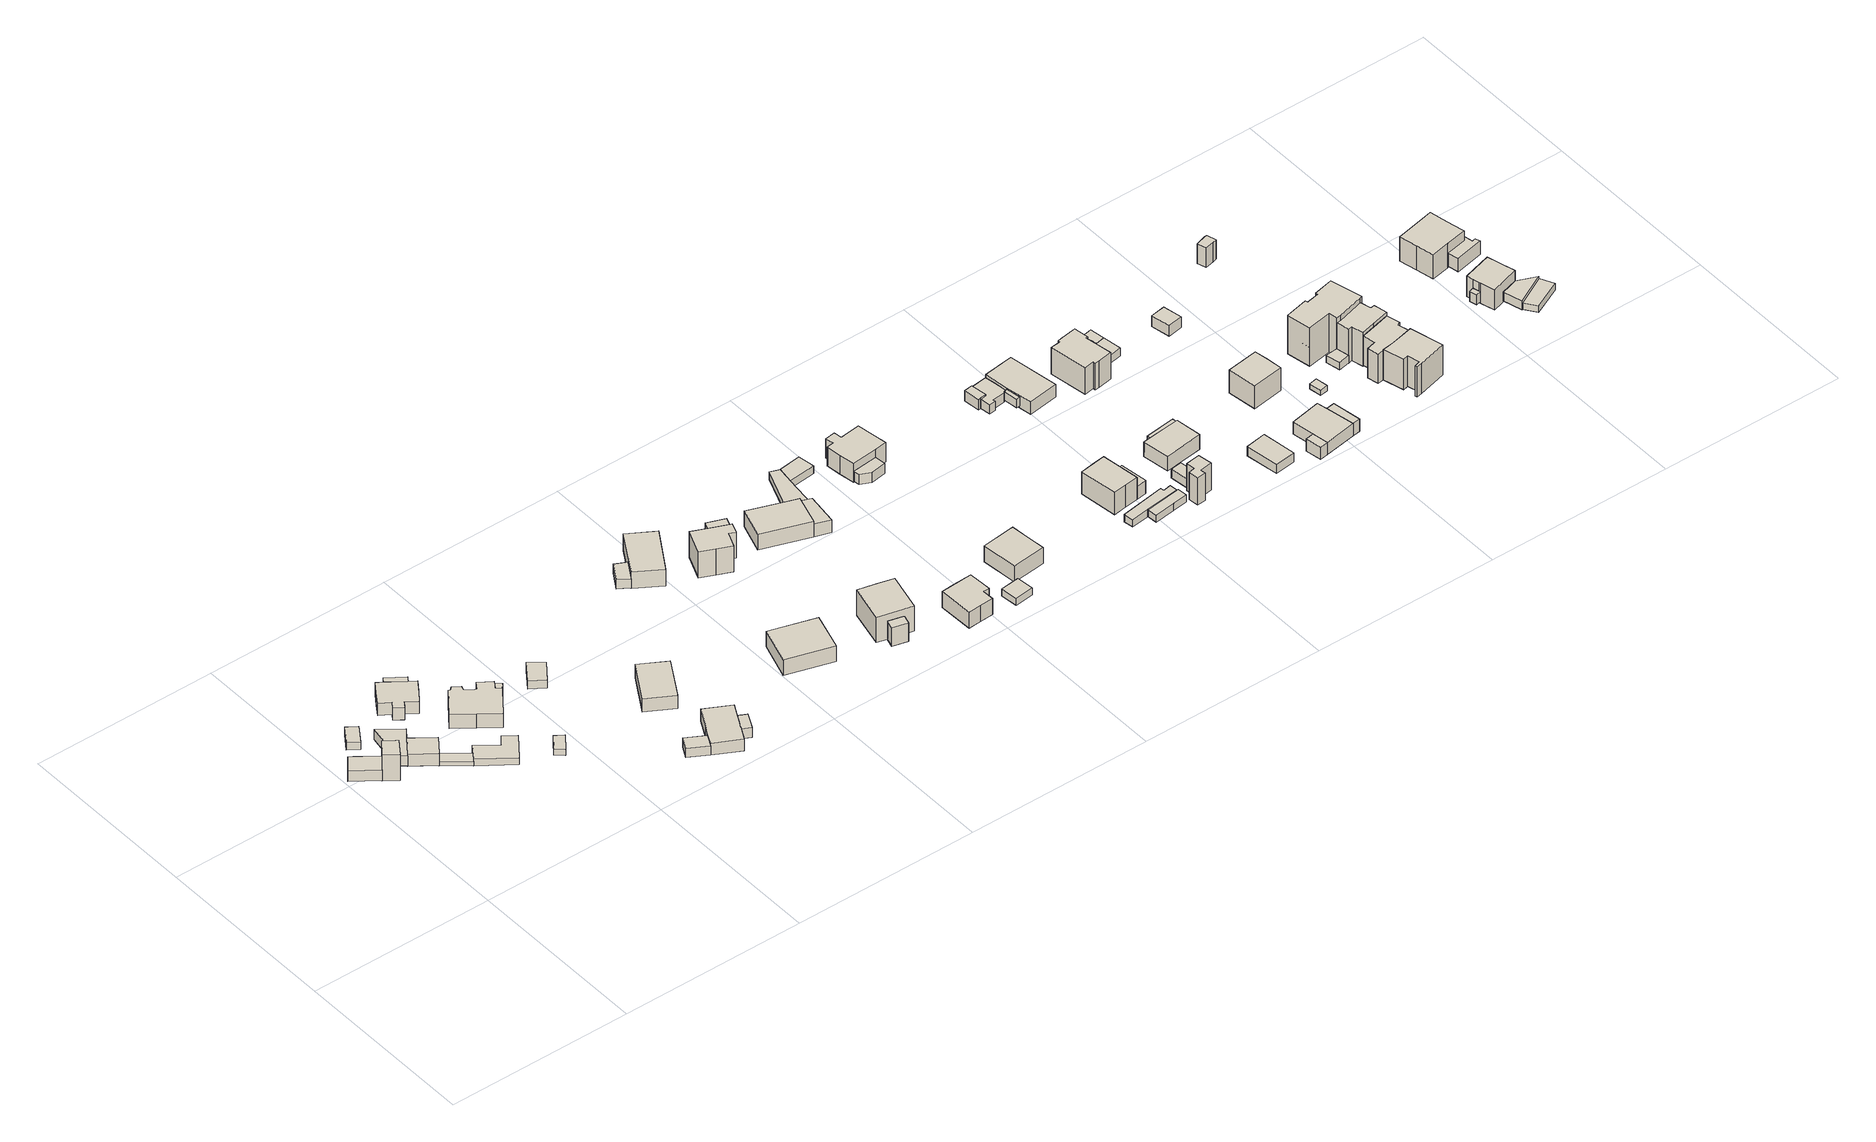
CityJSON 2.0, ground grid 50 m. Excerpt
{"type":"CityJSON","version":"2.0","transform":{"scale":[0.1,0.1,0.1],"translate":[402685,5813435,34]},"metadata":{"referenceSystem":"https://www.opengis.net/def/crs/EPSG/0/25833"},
"CityObjects":{
"building1":{"type":"Building","attributes":{"Gemeindeschluessel":"11000009","BezugspunktDach":"2200","function":"31001_2000","measuredHeight":3.69,"storeysAboveGround":1},"address":[{"country":"Germany","locality":"Berlin","thoroughfareNumber":"2 (1)","thoroughfareName":"Birnbaumer Straße"}],"geometry":[{"type":"Solid","lod":"1","boundaries":[[[[0,1,2,3,4,5]],[[6,7,8,9,10,11]],[[6,11,5,4]],[[7,6,4,3]],[[8,7,3,2]],[[9,8,2,1]],[[10,9,1,0]],[[11,10,0,5]]]]}]},
"building2":{"type":"Building","attributes":{"Gemeindeschluessel":"11000009","BezugspunktDach":"2200","function":"31001_2000","measuredHeight":7.75,"storeysAboveGround":1},"address":[{"country":"Germany","locality":"Berlin","thoroughfareNumber":"2 (2)","thoroughfareName":"Birnbaumer Straße"}],"geometry":[{"type":"Solid","lod":"1","boundaries":[[[[12,13,14,15,16]],[[17,18,19,20,21]],[[17,21,16,15]],[[18,17,15,14]],[[19,18,14,13]],[[20,19,13,12]],[[21,20,12,16]]]]}]},
"building3":{"type":"Building","attributes":{"Gemeindeschluessel":"11000009","BezugspunktDach":"2200","function":"31001_2000","measuredHeight":2.3,"storeysAboveGround":1},"address":[{"country":"Germany","locality":"Berlin","thoroughfareNumber":"2 (3)","thoroughfareName":"Birnbaumer Straße"}],"geometry":[{"type":"Solid","lod":"1","boundaries":[[[[22,23,24,25]],[[26,27,28,29]],[[26,29,25,24]],[[27,26,24,23]],[[28,27,23,22]],[[29,28,22,25]]]]}]},
"building4":{"type":"Building","attributes":{"Gemeindeschluessel":"11000009","BezugspunktDach":"2200","function":"31001_2000","measuredHeight":4.01,"storeysAboveGround":1},"address":[{"country":"Germany","locality":"Berlin","thoroughfareNumber":"4 (2)","thoroughfareName":"Birnbaumer Straße"}],"geometry":[{"type":"Solid","lod":"1","boundaries":[[[[30,31,32,33,34,35]],[[36,37,38,39,40,41]],[[36,41,35,34]],[[37,36,34,33]],[[38,37,33,32]],[[39,38,32,31]],[[40,39,31,30]],[[41,40,30,35]]]]}]},
"building5":{"type":"Building","attributes":{"Gemeindeschluessel":"11000009","BezugspunktDach":"2200","function":"31001_1010","measuredHeight":4.21,"storeysAboveGround":1},"address":[{"country":"Germany","locality":"Berlin","thoroughfareNumber":"4 (1)","thoroughfareName":"Birnbaumer Straße"}],"geometry":[{"type":"Solid","lod":"1","boundaries":[[[[42,43,44,45,46]],[[47,48,49,50,51]],[[47,51,46,45]],[[48,47,45,44]],[[49,48,44,43]],[[50,49,43,42]],[[51,50,42,46]]]]}]},
"building6":{"type":"Building","attributes":{"Gemeindeschluessel":"11000009","BezugspunktDach":"2200","function":"31001_2000","measuredHeight":1.22,"storeysAboveGround":1},"address":[{"country":"Germany","locality":"Berlin","thoroughfareNumber":"6 (2)","thoroughfareName":"Birnbaumer Straße"}],"geometry":[{"type":"Solid","lod":"1","boundaries":[[[[52,53,54,55]],[[56,57,58,59]],[[56,59,55,54]],[[57,56,54,53]],[[58,57,53,52]],[[59,58,52,55]]]]}]},
"building7":{"type":"Building","attributes":{"Gemeindeschluessel":"11000009","BezugspunktDach":"2200","function":"31001_2000","measuredHeight":2.04,"storeysAboveGround":1},"address":[{"country":"Germany","locality":"Berlin","thoroughfareNumber":"6 (1)","thoroughfareName":"Birnbaumer Straße"}],"geometry":[{"type":"Solid","lod":"1","boundaries":[[[[60,61,62,63,64,65,66]],[[67,68,69,70,71,72,73]],[[67,73,66,65]],[[68,67,65,64]],[[69,68,64,63]],[[70,69,63,62]],[[71,70,62,61]],[[72,71,61,60]],[[73,72,60,66]]]]}]},
"building8":{"type":"Building","attributes":{"Gemeindeschluessel":"11000009","function":"31001_1010"},"address":[{"country":"Germany","locality":"Berlin","thoroughfareNumber":"4","thoroughfareName":"Birnbaumer Straße"}],"children":["building8-1","building8-2"]},
"building8-1":{"type":"BuildingPart","attributes":{"BezugspunktDach":"2200","measuredHeight":5.31,"storeysAboveGround":1},"parents":["building8"],"geometry":[{"type":"Solid","lod":"1","boundaries":[[[[74,75,76,77,78,79,80,81,82,83,84,85]],[[86,87,88,89,90,91,92,93,94,95,96,97]],[[86,97,85,84]],[[87,86,84,83]],[[88,87,83,82]],[[89,98,99,88,82,81]],[[90,89,81,80]],[[91,90,80,79]],[[92,91,79,78]],[[93,92,78,77]],[[94,93,77,76]],[[95,94,76,75]],[[96,95,75,74]],[[97,96,74,85]],[[88,99,98,89]]]]}]},
"building8-2":{"type":"BuildingPart","attributes":{"BezugspunktDach":"2200","measuredHeight":3.17,"storeysAboveGround":1},"parents":["building8"],"geometry":[{"type":"Solid","lod":"1","boundaries":[[[[98,100,101,99]],[[102,103,89,88]],[[102,88,99,101]],[[103,102,101,100]],[[89,103,100,98]],[[89,98,99,88]]]]}]},
"building9":{"type":"Building","attributes":{"Gemeindeschluessel":"11000009","BezugspunktDach":"2200","function":"31001_1010","measuredHeight":5.1,"storeysAboveGround":1},"address":[{"country":"Germany","locality":"Berlin","thoroughfareNumber":"6","thoroughfareName":"Birnbaumer Straße"}],"geometry":[{"type":"Solid","lod":"1","boundaries":[[[[104,105,106,107,108,109,110,111,112,113,114,115,116,117]],[[118,119,120,121,122,123,124,125,126,127,128,129,130,131]],[[118,131,117,116]],[[119,118,116,115]],[[120,119,115,114]],[[121,120,114,113]],[[122,121,113,112]],[[123,122,112,111]],[[124,123,111,110]],[[125,124,110,109]],[[126,125,109,108]],[[127,126,108,107]],[[128,127,107,106]],[[129,128,106,105]],[[130,129,105,104]],[[131,130,104,117]]]]}]},
"building10":{"type":"Building","attributes":{"Gemeindeschluessel":"11000009","BezugspunktDach":"2200","function":"31001_2000","measuredHeight":2.24,"storeysAboveGround":1},"address":[{"country":"Germany","locality":"Berlin","thoroughfareNumber":"8 (1)","thoroughfareName":"Birnbaumer Straße"}],"geometry":[{"type":"Solid","lod":"1","boundaries":[[[[132,133,134,135]],[[136,137,138,139]],[[136,139,135,134]],[[137,136,134,133]],[[138,137,133,132]],[[139,138,132,135]]]]}]},
"building11":{"type":"Building","attributes":{"Gemeindeschluessel":"11000009","BezugspunktDach":"2200","function":"51009_1610","measuredHeight":3.52,"storeysAboveGround":0},"address":[{"country":"Germany","locality":"Berlin"}],"geometry":[{"type":"Solid","lod":"1","boundaries":[[[[140,141,142,143]],[[144,145,146,147]],[[144,147,143,142]],[[145,144,142,141]],[[146,145,141,140]],[[147,146,140,143]]]]}]},
"building12":{"type":"Building","attributes":{"Gemeindeschluessel":"11000009","BezugspunktDach":"2200","function":"31001_1010","measuredHeight":2.33,"storeysAboveGround":1},"address":[{"country":"Germany","locality":"Berlin","thoroughfareNumber":"8","thoroughfareName":"Birnbaumer Straße"}],"geometry":[{"type":"Solid","lod":"1","boundaries":[[[[148,149,150,151]],[[152,153,154,155]],[[152,155,151,150]],[[153,152,150,149]],[[154,153,149,148]],[[155,154,148,151]]]]}]},
"building13":{"type":"Building","attributes":{"Gemeindeschluessel":"11000009","BezugspunktDach":"2200","function":"31001_2000","measuredHeight":2.64,"storeysAboveGround":1},"address":[{"country":"Germany","locality":"Berlin","thoroughfareNumber":"10 (1)","thoroughfareName":"Birnbaumer Straße"}],"geometry":[{"type":"Solid","lod":"1","boundaries":[[[[156,157,158,159]],[[160,161,162,163]],[[160,163,159,158]],[[161,160,158,157]],[[162,161,157,156]],[[163,162,156,159]]]]}]},
"building14":{"type":"Building","attributes":{"Gemeindeschluessel":"11000009","function":"31001_1010"},"address":[{"country":"Germany","locality":"Berlin","thoroughfareNumber":"12","thoroughfareName":"Birnbaumer Straße"}],"children":["building14-1","building14-2"]},
"building14-1":{"type":"BuildingPart","attributes":{"BezugspunktDach":"2200","measuredHeight":4.01,"storeysAboveGround":1},"parents":["building14"],"geometry":[{"type":"MultiSurface","lod":"1","boundaries":[[[164,165,166,167,168,169,170,171,172,173]],[[161,174,175,176,177,178,179,180,181,162]],[[161,162,173,172]],[[174,161,172,171]],[[175,174,171,170]],[[176,175,170,169]],[[177,176,169,168]],[[182,183,168,167]],[[179,184,182,178,167,166]],[[180,179,166,165]],[[181,180,165,164]],[[162,181,164,173]],[[178,177,183,182]],[[185,178,182,184,179]]]}]},
"building14-2":{"type":"BuildingPart","attributes":{"BezugspunktDach":"2200","measuredHeight":2.92,"storeysAboveGround":1},"parents":["building14"],"geometry":[{"type":"MultiSurface","lod":"1","boundaries":[[[186,187,188,183,184]],[[177,189,190,180,179]],[[189,177,183,188]],[[190,189,188,187]],[[180,190,187,186]],[[179,180,186,184]],[[177,191,178,182,183]],[[179,184,182,178]]]}]},
"building15":{"type":"Building","attributes":{"Gemeindeschluessel":"11000009","BezugspunktDach":"2200","function":"31001_1010","measuredHeight":4.48,"storeysAboveGround":1},"address":[{"country":"Germany","locality":"Berlin","thoroughfareNumber":"10","thoroughfareName":"Birnbaumer Straße"}],"geometry":[{"type":"Solid","lod":"1","boundaries":[[[[192,193,194,195]],[[196,197,198,199]],[[196,199,195,194]],[[197,196,194,193]],[[198,197,193,192]],[[199,198,192,195]]]]}]},
"building16":{"type":"Building","attributes":{"Gemeindeschluessel":"11000009","BezugspunktDach":"2200","function":"31001_1010","measuredHeight":2.73,"storeysAboveGround":1},"address":[{"country":"Germany","locality":"Berlin","thoroughfareNumber":"9 (1)","thoroughfareName":"Birnbaumer Straße"}],"geometry":[{"type":"Solid","lod":"1","boundaries":[[[[200,201,202,203]],[[204,205,206,207]],[[204,207,203,202]],[[205,204,202,201]],[[206,205,201,200]],[[207,206,200,203]]]]}]},
"building17":{"type":"Building","attributes":{"Gemeindeschluessel":"11000009","BezugspunktDach":"2200","function":"31001_1010","measuredHeight":5.72,"storeysAboveGround":1},"address":[{"country":"Germany","locality":"Berlin","thoroughfareNumber":"14","thoroughfareName":"Birnbaumer Straße"}],"geometry":[{"type":"Solid","lod":"1","boundaries":[[[[208,209,210,211]],[[212,213,214,215]],[[212,215,211,210]],[[213,212,210,209]],[[214,213,209,208]],[[215,214,208,211]]]]}]},
"building18":{"type":"Building","attributes":{"Gemeindeschluessel":"11000009","BezugspunktDach":"2200","function":"31001_1010","measuredHeight":5.89,"storeysAboveGround":1},"address":[{"country":"Germany","locality":"Berlin","thoroughfareNumber":"9","thoroughfareName":"Birnbaumer Straße"}],"geometry":[{"type":"Solid","lod":"1","boundaries":[[[[216,217,218,219]],[[220,221,222,223]],[[220,223,219,218]],[[221,220,218,217]],[[222,221,217,216]],[[223,222,216,219]]]]}]},
"building19":{"type":"Building","attributes":{"Gemeindeschluessel":"11000009","BezugspunktDach":"2200","function":"31001_1010","measuredHeight":10.63,"storeysAboveGround":2},"address":[{"country":"Germany","locality":"Berlin","thoroughfareNumber":"11","thoroughfareName":"Birnbaumer Straße"}],"geometry":[{"type":"Solid","lod":"1","boundaries":[[[[224,225,226,227,228,229,230,231]],[[232,233,234,235,236,237,238,239]],[[232,239,231,230]],[[233,232,230,229]],[[234,233,229,228]],[[235,234,228,227]],[[236,235,227,226]],[[237,236,226,225]],[[238,237,225,224]],[[239,238,224,231]]]]}]},
"building20":{"type":"Building","attributes":{"Gemeindeschluessel":"11000009","function":"31001_1010"},"address":[{"country":"Germany","locality":"Berlin","thoroughfareNumber":"16","thoroughfareName":"Birnbaumer Straße"}],"children":["building20-1","building20-2"]},
"building20-1":{"type":"BuildingPart","attributes":{"BezugspunktDach":"2200","measuredHeight":9.74,"storeysAboveGround":2},"parents":["building20"],"geometry":[{"type":"MultiSurface","lod":"1","boundaries":[[[240,241,242,243,244]],[[245,246,247,248,249]],[[245,249,244,243]],[[246,245,243,242]],[[247,246,242,241]],[[248,247,241,240]],[[249,250,251,252,253,248,240,244]],[[253,252,251,250]]]}]},
"building20-2":{"type":"BuildingPart","attributes":{"BezugspunktDach":"2200","measuredHeight":5.54,"storeysAboveGround":2},"parents":["building20"],"geometry":[{"type":"Solid","lod":"1","boundaries":[[[[254,252,251,255]],[[250,253,256,257]],[[250,257,255,251]],[[256,253,252,254]],[[257,256,254,255]],[[253,250,251,252]]]]}]},
"building21":{"type":"Building","attributes":{"Gemeindeschluessel":"11000009","BezugspunktDach":"2200","function":"31001_2000","measuredHeight":2.19,"storeysAboveGround":1},"address":[{"country":"Germany","locality":"Berlin","thoroughfareNumber":"11 (1)","thoroughfareName":"Birnbaumer Straße"}],"geometry":[{"type":"Solid","lod":"1","boundaries":[[[[258,259,260,261]],[[262,263,264,265]],[[262,265,261,260]],[[263,262,260,259]],[[264,263,259,258]],[[265,264,258,261]]]]}]},
"building22":{"type":"Building","attributes":{"Gemeindeschluessel":"11000009","BezugspunktDach":"2200","function":"31001_1010","measuredHeight":5.31,"storeysAboveGround":1},"address":[{"country":"Germany","locality":"Berlin","thoroughfareNumber":"15","thoroughfareName":"Birnbaumer Straße"}],"geometry":[{"type":"Solid","lod":"1","boundaries":[[[[266,267,268,269,270]],[[271,272,273,274,275]],[[271,275,270,269]],[[272,271,269,268]],[[273,272,268,267]],[[274,273,267,266]],[[275,274,266,270]]]]}]},
"building23":{"type":"Building","attributes":{"Gemeindeschluessel":"11000009","BezugspunktDach":"2200","function":"31001_1010","measuredHeight":7.16,"storeysAboveGround":1},"address":[{"country":"Germany","locality":"Berlin","thoroughfareNumber":"18","thoroughfareName":"Birnbaumer Straße"}],"geometry":[{"type":"Solid","lod":"1","boundaries":[[[[276,277,278,279,280,281,282,283]],[[284,285,286,287,288,289,290,291]],[[284,291,283,282]],[[285,284,282,281]],[[286,285,281,280]],[[287,286,280,279]],[[288,287,279,278]],[[289,288,278,277]],[[290,289,277,276]],[[291,290,276,283]]]]}]},
"building24":{"type":"Building","attributes":{"Gemeindeschluessel":"11000009","BezugspunktDach":"2200","function":"31001_2000","measuredHeight":3.76,"storeysAboveGround":1},"address":[{"country":"Germany","locality":"Berlin","thoroughfareNumber":"15 (1)","thoroughfareName":"Birnbaumer Straße"}],"geometry":[{"type":"Solid","lod":"1","boundaries":[[[[292,293,294,295]],[[296,297,298,299]],[[296,299,295,294]],[[297,296,294,293]],[[298,297,293,292]],[[299,298,292,295]]]]}]},
"building25":{"type":"Building","attributes":{"Gemeindeschluessel":"11000009","BezugspunktDach":"2200","function":"31001_2000","measuredHeight":2.29,"storeysAboveGround":1},"address":[{"country":"Germany","locality":"Berlin","thoroughfareNumber":"15 (2)","thoroughfareName":"Birnbaumer Straße"}],"geometry":[{"type":"Solid","lod":"1","boundaries":[[[[300,301,302,303,304,305]],[[306,307,308,309,310,311]],[[306,311,305,304]],[[307,306,304,303]],[[308,307,303,302]],[[309,308,302,301]],[[310,309,301,300]],[[311,310,300,305]]]]}]},
"building26":{"type":"Building","attributes":{"Gemeindeschluessel":"11000009","BezugspunktDach":"2200","function":"31001_2000","measuredHeight":2.16,"storeysAboveGround":1},"address":[{"country":"Germany","locality":"Berlin","thoroughfareNumber":"16 (1)","thoroughfareName":"Schubertstraße"}],"geometry":[{"type":"Solid","lod":"1","boundaries":[[[[312,313,314,315]],[[316,317,318,319]],[[316,319,315,314]],[[317,316,314,313]],[[318,317,313,312]],[[319,318,312,315]]]]}]},
"building27":{"type":"Building","attributes":{"Gemeindeschluessel":"11000009","BezugspunktDach":"2200","function":"31001_2000","measuredHeight":2.36,"storeysAboveGround":1},"address":[{"country":"Germany","locality":"Berlin","thoroughfareNumber":"14 (1)","thoroughfareName":"Schubertstraße"}],"geometry":[{"type":"Solid","lod":"1","boundaries":[[[[320,321,303,302]],[[307,322,323,308]],[[307,308,302,303]],[[322,307,303,321]],[[323,322,321,320]],[[308,323,320,302]]]]}]},
"building28":{"type":"Building","attributes":{"Gemeindeschluessel":"11000009","BezugspunktDach":"2200","function":"31001_1010","measuredHeight":5.49,"storeysAboveGround":1},"address":[{"country":"Germany","locality":"Berlin","thoroughfareNumber":"16","thoroughfareName":"Schubertstraße"}],"geometry":[{"type":"Solid","lod":"1","boundaries":[[[[324,325,326,327,328]],[[329,330,331,332,333]],[[329,333,328,327]],[[330,329,327,326]],[[331,330,326,325]],[[332,331,325,324]],[[333,332,324,328]]]]}]},
"building29":{"type":"Building","attributes":{"Gemeindeschluessel":"11000009","BezugspunktDach":"2200","function":"51009_1610","measuredHeight":2.97,"storeysAboveGround":0},"address":[{"country":"Germany","locality":"Berlin"}],"geometry":[{"type":"Solid","lod":"1","boundaries":[[[[334,335,336,337,338]],[[339,340,341,342,343]],[[339,343,338,337]],[[340,339,337,336]],[[341,340,336,335]],[[342,341,335,334]],[[343,342,334,338]]]]}]},
"building30":{"type":"Building","attributes":{"Gemeindeschluessel":"11000009","BezugspunktDach":"2200","function":"31001_1010","measuredHeight":9.08,"storeysAboveGround":2},"address":[{"country":"Germany","locality":"Berlin","thoroughfareNumber":"14","thoroughfareName":"Schubertstraße"}],"geometry":[{"type":"Solid","lod":"1","boundaries":[[[[344,345,346,347,348,349,350,351,352,353,354]],[[355,356,357,358,359,360,361,362,363,364,365]],[[355,365,354,353]],[[356,355,353,352]],[[357,356,352,351]],[[358,357,351,350]],[[359,358,350,349]],[[360,359,349,348]],[[361,360,348,347]],[[362,361,347,346]],[[363,362,346,345]],[[364,363,345,344]],[[365,364,344,354]]]]}]},
"building31":{"type":"Building","attributes":{"Gemeindeschluessel":"11000009","function":"31001_1010"},"address":[{"country":"Germany","locality":"Berlin","thoroughfareNumber":"20","thoroughfareName":"Birnbaumer Straße"},{"country":"Germany","locality":"Berlin","thoroughfareNumber":"15","thoroughfareName":"Schubertstraße"}],"children":["building31-1","building31-2"]},
"building31-1":{"type":"BuildingPart","attributes":{"BezugspunktDach":"2200","measuredHeight":8.5,"storeysAboveGround":2},"parents":["building31"],"geometry":[{"type":"Solid","lod":"1","boundaries":[[[[366,367,368,369,370,371,372]],[[373,374,375,376,377,378,379]],[[373,379,372,371]],[[374,373,371,370]],[[375,374,370,369]],[[376,380,381,375,369,368]],[[377,376,368,367]],[[378,377,367,366]],[[379,378,366,372]],[[375,381,380,376]]]]}]},
"building31-2":{"type":"BuildingPart","attributes":{"BezugspunktDach":"2200","measuredHeight":4.46,"storeysAboveGround":2},"parents":["building31"],"geometry":[{"type":"Solid","lod":"1","boundaries":[[[[380,382,383,381]],[[384,385,376,375]],[[384,375,381,383]],[[385,384,383,382]],[[376,385,382,380]],[[376,380,376,375]],[[375,376,380,381]]]]}]},
"building32":{"type":"Building","attributes":{"Gemeindeschluessel":"11000009","BezugspunktDach":"2200","function":"31001_2000","measuredHeight":2.23,"storeysAboveGround":1},"address":[{"country":"Germany","locality":"Berlin","thoroughfareNumber":"20 (1)","thoroughfareName":"Birnbaumer Straße"}],"geometry":[{"type":"Solid","lod":"1","boundaries":[[[[386,387,388,389,390,391,392]],[[393,394,395,396,397,398,399]],[[393,399,392,391]],[[394,393,391,390]],[[395,394,390,389]],[[396,395,389,388]],[[397,396,388,387]],[[398,397,387,386]],[[399,398,386,392]]]]}]},
"building33":{"type":"Building","attributes":{"Gemeindeschluessel":"11000009","BezugspunktDach":"2200","function":"31001_2000","measuredHeight":2.17,"storeysAboveGround":1},"address":[{"country":"Germany","locality":"Berlin","thoroughfareNumber":"17 (2)","thoroughfareName":"Schubertstraße"}],"geometry":[{"type":"Solid","lod":"1","boundaries":[[[[400,401,402,403,388,387]],[[404,405,406,407,408,409]],[[404,409,387,388]],[[405,404,388,403]],[[406,405,403,402]],[[407,406,402,401]],[[408,407,401,400]],[[409,408,400,387]]]]}]},
"building34":{"type":"Building","attributes":{"Gemeindeschluessel":"11000009","BezugspunktDach":"2200","function":"51009_1610","measuredHeight":3.16,"storeysAboveGround":0},"address":[{"country":"Germany","locality":"Berlin"}],"geometry":[{"type":"Solid","lod":"1","boundaries":[[[[410,411,412,413,414]],[[415,416,417,418,419]],[[415,419,414,413]],[[416,415,413,412]],[[417,416,412,411]],[[418,417,411,410]],[[419,418,410,414]]]]}]},
"building35":{"type":"Building","attributes":{"Gemeindeschluessel":"11000009","BezugspunktDach":"2200","function":"31001_1010","measuredHeight":8.12,"storeysAboveGround":1},"address":[{"country":"Germany","locality":"Berlin","thoroughfareNumber":"17 (1)","thoroughfareName":"Schubertstraße"}],"geometry":[{"type":"Solid","lod":"1","boundaries":[[[[420,421,422,423,424,425,426,427,428]],[[429,430,431,432,433,434,435,436,437]],[[429,437,428,427]],[[430,429,427,426]],[[431,430,426,425]],[[432,431,425,424]],[[433,432,424,423]],[[434,433,423,422]],[[435,434,422,421]],[[436,435,421,420]],[[437,436,420,428]]]]}]},
"building36":{"type":"Building","attributes":{"Gemeindeschluessel":"11000009","BezugspunktDach":"2200","function":"51009_1610","measuredHeight":2.61,"storeysAboveGround":0},"address":[{"country":"Germany","locality":"Berlin"}],"geometry":[{"type":"Solid","lod":"1","boundaries":[[[[438,439,440,441]],[[442,443,444,445]],[[442,445,441,440]],[[443,442,440,439]],[[444,443,439,438]],[[445,444,438,441]]]]}]},
"building37":{"type":"Building","attributes":{"Gemeindeschluessel":"11000009","BezugspunktDach":"2200","function":"31001_2000","measuredHeight":2.6,"storeysAboveGround":1},"address":[{"country":"Germany","locality":"Berlin","thoroughfareNumber":"22 (1)","thoroughfareName":"Birnbaumer Straße"}],"geometry":[{"type":"Solid","lod":"1","boundaries":[[[[446,447,448,449,450,451,452]],[[453,454,455,456,457,458,459]],[[453,459,452,451]],[[454,453,451,450]],[[455,454,450,449]],[[456,455,449,448]],[[457,456,448,447]],[[458,457,447,446]],[[459,458,446,452]]]]}]},
"building38":{"type":"Building","attributes":{"Gemeindeschluessel":"11000009","function":"31001_1010"},"address":[{"country":"Germany","locality":"Berlin","thoroughfareNumber":"13","thoroughfareName":"Schubertstraße"}],"children":["building38-1","building38-2"]},
"building38-1":{"type":"BuildingPart","attributes":{"BezugspunktDach":"2200","measuredHeight":3.69,"storeysAboveGround":1},"parents":["building38"],"geometry":[{"type":"MultiSurface","lod":"1","boundaries":[[[460,461,462,463,464,465]],[[466,467,468,469,470,471]],[[466,471,465,464]],[[467,466,464,463]],[[468,467,463,462]],[[469,468,462,461]],[[470,469,461,460]],[[471,472,473,474,460,465]],[[475,473,472,471,476]],[[475,470,474,473]]]}]},
"building38-2":{"type":"BuildingPart","attributes":{"BezugspunktDach":"2200","measuredHeight":4.32,"storeysAboveGround":1},"parents":["building38"],"geometry":[{"type":"MultiSurface","lod":"1","boundaries":[[[477,478,479,480,474,473,472,481,482,483,484]],[[485,486,487,471,475,470,488,489,490,491,492]],[[485,492,484,483]],[[486,485,483,482]],[[487,486,482,481]],[[471,487,481,472]],[[488,470,474,480]],[[489,488,480,479]],[[490,489,479,478]],[[491,490,478,477]],[[492,491,477,484]],[[475,471,472,473]],[[470,475,473,474,493]]]}]},
"building39":{"type":"Building","attributes":{"Gemeindeschluessel":"11000009","function":"31001_1010"},"address":[{"country":"Germany","locality":"Berlin","thoroughfareNumber":"22","thoroughfareName":"Birnbaumer Straße"}],"children":["building39-1","building39-2"]},
"building39-1":{"type":"BuildingPart","attributes":{"BezugspunktDach":"2200","measuredHeight":4.96,"storeysAboveGround":1},"parents":["building39"],"geometry":[{"type":"MultiSurface","lod":"1","boundaries":[[[494,495,496,497]],[[498,499,500,501]],[[502,503,504,505,501,497,496]],[[499,498,496,495]],[[500,499,495,494]],[[501,500,494,497]],[[506,498,505,504,503,502]]]}]},
"building39-2":{"type":"BuildingPart","attributes":{"BezugspunktDach":"2200","measuredHeight":3.92,"storeysAboveGround":1},"parents":["building39"],"geometry":[{"type":"Solid","lod":"1","boundaries":[[[[503,502,507,508]],[[509,498,504,510]],[[509,510,508,507]],[[498,509,507,502]],[[510,504,503,508]],[[504,498,502,503]]]]}]},
"building40":{"type":"Building","attributes":{"Gemeindeschluessel":"11000009","BezugspunktDach":"2200","function":"31001_1010","measuredHeight":10.16,"storeysAboveGround":2},"address":[{"country":"Germany","locality":"Berlin","thoroughfareNumber":"23","thoroughfareName":"Birnbaumer Straße"}],"geometry":[{"type":"Solid","lod":"1","boundaries":[[[[511,512,513,514,515,516,517,518,519,520,521,522]],[[523,524,525,526,527,528,529,530,531,532,533,534]],[[523,534,522,521]],[[524,523,521,520]],[[525,524,520,519]],[[526,525,519,518]],[[527,526,518,517]],[[528,527,517,516]],[[529,528,516,515]],[[530,529,515,514]],[[531,530,514,513]],[[532,531,513,512]],[[533,532,512,511]],[[534,533,511,522]]]]}]},
"building41":{"type":"Building","attributes":{"Gemeindeschluessel":"11000009","BezugspunktDach":"2200","function":"31001_2000","measuredHeight":3.2,"storeysAboveGround":1},"address":[{"country":"Germany","locality":"Berlin","thoroughfareNumber":"24","thoroughfareName":"Birnbaumer Straße"}],"geometry":[{"type":"Solid","lod":"1","boundaries":[[[[535,536,537,538]],[[539,540,541,542]],[[539,542,538,537]],[[540,539,537,536]],[[541,540,536,535]],[[542,541,535,538]]]]}]},
"building42":{"type":"Building","attributes":{"Gemeindeschluessel":"11000009","BezugspunktDach":"2200","function":"31001_2000","measuredHeight":2.23,"storeysAboveGround":1},"address":[{"country":"Germany","locality":"Berlin","thoroughfareNumber":"23 (1)","thoroughfareName":"Birnbaumer Straße"}],"geometry":[{"type":"Solid","lod":"1","boundaries":[[[[543,544,545,546,547]],[[548,549,550,551,552]],[[548,552,547,546]],[[549,548,546,545]],[[550,549,545,544]],[[551,550,544,543]],[[552,551,543,547]]]]}]},
"building43":{"type":"Building","attributes":{"Gemeindeschluessel":"11000009","BezugspunktDach":"2200","function":"31001_2000","measuredHeight":2.29,"storeysAboveGround":1},"address":[{"country":"Germany","locality":"Berlin","thoroughfareNumber":"23 (2)","thoroughfareName":"Birnbaumer Straße"}],"geometry":[{"type":"Solid","lod":"1","boundaries":[[[[546,545,553,554]],[[555,549,548,556]],[[555,556,554,553]],[[549,555,553,545]],[[548,549,545,546]],[[556,548,546,554]]]]}]},
"building44":{"type":"Building","attributes":{"Gemeindeschluessel":"11000009","function":"31001_1010"},"address":[{"country":"Germany","locality":"Berlin","thoroughfareNumber":"26","thoroughfareName":"Birnbaumer Straße"}],"children":["building44-1","building44-2","building44-3"]},
"building44-1":{"type":"BuildingPart","attributes":{"BezugspunktDach":"2200","measuredHeight":3.6,"storeysAboveGround":1},"parents":["building44"],"geometry":[{"type":"MultiSurface","lod":"1","boundaries":[[[557,558,559,560]],[[561,562,563,564]],[[561,564,560,559]],[[561,559,565,566,562]],[[563,562,558,557]],[[564,563,567,568,560]],[[562,566,565,569,558]],[[557,568,567,563]]]}]},
"building44-2":{"type":"BuildingPart","attributes":{"BezugspunktDach":"2200","measuredHeight":3.6,"storeysAboveGround":1},"parents":["building44"],"geometry":[{"type":"Solid","lod":"1","boundaries":[[[[570,557,568,571]],[[567,563,572,573]],[[567,573,571,568]],[[572,563,557,570]],[[573,572,570,571]],[[567,568,557,563]]]]}]},
"building44-3":{"type":"BuildingPart","attributes":{"BezugspunktDach":"2200","measuredHeight":3.6,"storeysAboveGround":1},"parents":["building44"],"geometry":[{"type":"Solid","lod":"1","boundaries":[[[[558,574,575,565]],[[576,577,562,566]],[[576,566,565,575]],[[577,576,575,574]],[[562,577,574,558]],[[566,562,558,565]]]]}]},
"building45":{"type":"Building","attributes":{"Gemeindeschluessel":"11000009","BezugspunktDach":"2200","function":"31001_1010","measuredHeight":8.29,"storeysAboveGround":1},"address":[{"country":"Germany","locality":"Berlin","thoroughfareNumber":"26A","thoroughfareName":"Birnbaumer Straße"}],"geometry":[{"type":"Solid","lod":"1","boundaries":[[[[578,579,580,581,582]],[[583,584,585,586,587]],[[583,587,582,581]],[[584,583,581,580]],[[585,584,580,579]],[[586,585,579,578]],[[587,586,578,582]]]]}]},
"building46":{"type":"Building","attributes":{"Gemeindeschluessel":"11000009","BezugspunktDach":"2200","function":"31001_2000","measuredHeight":3.21,"storeysAboveGround":1},"address":[{"country":"Germany","locality":"Berlin","thoroughfareNumber":"25 (2)","thoroughfareName":"Birnbaumer Straße"}],"geometry":[{"type":"Solid","lod":"1","boundaries":[[[[588,589,590,591]],[[592,593,594,595]],[[592,595,591,590]],[[593,592,590,589]],[[594,593,589,588]],[[595,594,588,591]]]]}]},
"building47":{"type":"Building","attributes":{"Gemeindeschluessel":"11000009","BezugspunktDach":"2200","function":"31001_2000","measuredHeight":1.5,"storeysAboveGround":1},"address":[{"country":"Germany","locality":"Berlin","thoroughfareNumber":"44 (2)","thoroughfareName":"Hämmerlingstraße"}],"geometry":[{"type":"Solid","lod":"1","boundaries":[[[[596,597,598,599]],[[600,601,602,603]],[[600,603,599,598]],[[601,600,598,597]],[[602,601,597,596]],[[603,602,596,599]]]]}]},
"building48":{"type":"Building","attributes":{"Gemeindeschluessel":"11000009","BezugspunktDach":"2200","function":"31001_2000","measuredHeight":2.26,"storeysAboveGround":1},"address":[{"country":"Germany","locality":"Berlin","thoroughfareNumber":"44 (1)","thoroughfareName":"Hämmerlingstraße"}],"geometry":[{"type":"Solid","lod":"1","boundaries":[[[[604,605,606,607]],[[608,609,610,611]],[[608,611,607,606]],[[609,608,606,605]],[[610,609,605,604]],[[611,610,604,607]]]]}]},
"building49":{"type":"Building","attributes":{"Gemeindeschluessel":"11000009","function":"31001_1010"},"address":[{"country":"Germany","locality":"Berlin","thoroughfareNumber":"42","thoroughfareName":"Hämmerlingstraße"}],"children":["building49-1","building49-2"]},
"building49-1":{"type":"BuildingPart","attributes":{"BezugspunktDach":"2200","measuredHeight":11.49,"storeysAboveGround":2},"parents":["building49"],"geometry":[{"type":"Solid","lod":"1","boundaries":[[[[612,613,614,615,616,617,618,619,620,621,622,623]],[[624,625,626,627,628,629,630,631,632,633,634,635]],[[624,635,623,622]],[[625,624,622,621]],[[626,625,621,620]],[[627,626,620,619]],[[628,627,619,618]],[[629,628,618,617]],[[630,629,617,616]],[[631,630,616,615]],[[632,631,615,614]],[[633,632,614,613]],[[634,633,613,612]],[[635,634,612,623]]]]}]},
"building49-2":{"type":"BuildingPart","attributes":{"BezugspunktDach":"2200","measuredHeight":6.07,"storeysAboveGround":2},"parents":["building49"],"geometry":[{"type":"Solid","lod":"1","boundaries":[[[[636,637,638,639,640,641]],[[642,643,644,645,646,647]],[[642,647,641,640]],[[643,642,640,639]],[[644,643,639,638]],[[645,644,638,637]],[[646,645,637,636]],[[647,646,636,641]]]]}]},
"building50":{"type":"Building","attributes":{"Gemeindeschluessel":"11000009","BezugspunktDach":"2200","function":"31001_1010","measuredHeight":10.88,"storeysAboveGround":2},"address":[{"country":"Germany","locality":"Berlin","thoroughfareNumber":"48","thoroughfareName":"Hämmerlingstraße"}],"geometry":[{"type":"Solid","lod":"1","boundaries":[[[[648,649,650,651,652,653,654,655,656,657,658,659]],[[660,661,662,663,664,665,666,667,668,669,670,671]],[[660,671,659,658]],[[661,660,658,657]],[[662,661,657,656]],[[663,662,656,655]],[[664,663,655,654]],[[665,664,654,653]],[[666,665,653,652]],[[667,666,652,651]],[[668,667,651,650]],[[669,668,650,649]],[[670,669,649,648]],[[671,670,648,659]]]]}]},
"building51":{"type":"Building","attributes":{"Gemeindeschluessel":"11000009","BezugspunktDach":"2200","function":"31001_1010","measuredHeight":13.44,"storeysAboveGround":2},"address":[{"country":"Germany","locality":"Berlin","thoroughfareNumber":"46","thoroughfareName":"Hämmerlingstraße"}],"geometry":[{"type":"Solid","lod":"1","boundaries":[[[[672,673,674,675,676,677,678,679,680,681,682,683]],[[684,685,686,687,688,689,662,690,661,671,691,692]],[[684,692,683,682]],[[685,684,682,681]],[[686,685,681,680]],[[687,686,680,679]],[[688,687,679,678]],[[689,688,678,677]],[[662,689,677,676]],[[690,662,676,675]],[[661,690,675,674]],[[671,661,674,673]],[[691,671,673,672]],[[692,691,672,683]]]]}]},
"building52":{"type":"Building","attributes":{"Gemeindeschluessel":"11000009","BezugspunktDach":"2200","function":"31001_1010","measuredHeight":13.18,"storeysAboveGround":2},"address":[{"country":"Germany","locality":"Berlin","thoroughfareNumber":"44","thoroughfareName":"Hämmerlingstraße"}],"geometry":[{"type":"Solid","lod":"1","boundaries":[[[[693,694,695,696,697,698,699,700,701,702,703]],[[631,704,630,705,706,707,708,709,710,711,632]],[[631,632,703,702]],[[704,631,702,701]],[[630,704,701,700]],[[705,630,700,699]],[[706,705,699,698]],[[707,706,698,697]],[[708,707,697,696]],[[709,708,696,695]],[[710,709,695,694]],[[711,710,694,693]],[[632,711,693,703]]]]}]},
"building53":{"type":"Building","attributes":{"Gemeindeschluessel":"11000009","BezugspunktDach":"2200","function":"51009_1610","measuredHeight":5.83,"storeysAboveGround":0},"address":[{"country":"Germany","locality":"Berlin"}],"geometry":[{"type":"Solid","lod":"1","boundaries":[[[[712,713,714,715,716,717]],[[718,719,720,721,722,723]],[[718,723,717,716]],[[719,718,716,715]],[[720,719,715,714]],[[721,720,714,713]],[[722,721,713,712]],[[723,722,712,717]]]]}]},
"building54":{"type":"Building","attributes":{"Gemeindeschluessel":"11000009","function":"31001_1010"},"address":[{"country":"Germany","locality":"Berlin","thoroughfareNumber":"47","thoroughfareName":"Hämmerlingstraße"}],"children":["building54-1","building54-2","building54-3"]},
"building54-1":{"type":"BuildingPart","attributes":{"BezugspunktDach":"2200","measuredHeight":8.27,"storeysAboveGround":2},"parents":["building54"],"geometry":[{"type":"MultiSurface","lod":"1","boundaries":[[[724,725,726,727,728,729,730,731]],[[732,733,734,735,736,737,738,739]],[[732,739,731,730]],[[733,732,730,729]],[[734,733,729,728]],[[735,734,728,727],[740,741,742,743]],[[736,735,727,726]],[[744,745,746,747,737,736,726,725]],[[748,744,747,749,738,737,725,724]],[[739,738,724,731]],[[742,741,740,743]],[[747,746,745,744]],[[749,747,744,748]]]}]},
"building54-2":{"type":"BuildingPart","attributes":{"BezugspunktDach":"2200","measuredHeight":2.69,"storeysAboveGround":2},"parents":["building54"],"geometry":[{"type":"Solid","lod":"1","boundaries":[[[[750,751,743,742]],[[740,752,753,741]],[[752,740,743,751]],[[753,752,751,750]],[[741,753,750,742]],[[740,741,742,743]]]]}]},
"building54-3":{"type":"BuildingPart","attributes":{"BezugspunktDach":"2200","measuredHeight":3,"storeysAboveGround":2},"parents":["building54"],"geometry":[{"type":"MultiSurface","lod":"1","boundaries":[[[754,745,748,755]],[[749,746,756,757]],[[749,757,755,748]],[[756,746,745,754]],[[757,756,754,755]],[[746,747,744,745]],[[749,748,744,747]]]}]},
"building55":{"type":"Building","attributes":{"Gemeindeschluessel":"11000009","BezugspunktDach":"2200","function":"31001_1010","measuredHeight":9.05,"storeysAboveGround":2},"address":[{"country":"Germany","locality":"Berlin","thoroughfareNumber":"43","thoroughfareName":"Hämmerlingstraße"}],"geometry":[{"type":"Solid","lod":"1","boundaries":[[[[758,759,760,761,762,763,764,765]],[[766,767,768,769,770,771,772,773]],[[766,773,765,764]],[[767,766,764,763]],[[768,767,763,762]],[[769,768,762,761]],[[770,769,761,760]],[[771,770,760,759]],[[772,771,759,758]],[[773,772,758,765]]]]}]},
"building56":{"type":"Building","attributes":{"Gemeindeschluessel":"11000009","BezugspunktDach":"2200","function":"51009_1610","measuredHeight":2.42,"storeysAboveGround":0},"address":[{"country":"Germany","locality":"Berlin"}],"geometry":[{"type":"Solid","lod":"1","boundaries":[[[[774,775,776,777]],[[778,779,780,781]],[[778,781,777,776]],[[779,778,776,775]],[[780,779,775,774]],[[781,780,774,777]]]]}]},
"building57":{"type":"Building","attributes":{"Gemeindeschluessel":"11000009","BezugspunktDach":"2200","function":"31001_2000","measuredHeight":4,"storeysAboveGround":1},"address":[{"country":"Germany","locality":"Berlin","thoroughfareNumber":"43 (1)","thoroughfareName":"Hämmerlingstraße"}],"geometry":[{"type":"Solid","lod":"1","boundaries":[[[[782,783,784,785,786,787,788,789]],[[790,791,792,793,794,795,796,797]],[[790,797,789,788]],[[791,790,788,787]],[[792,791,787,786]],[[793,792,786,785]],[[794,793,785,784]],[[795,794,784,783]],[[796,795,783,782]],[[797,796,782,789]]]]}]}
},
"vertices":[
[63,459,52],[77,479,52],[92,498,52],[40,536,52],[30,543,52],[0,506,52],[30,543,20],[40,536,20],[92,498,20],[77,479,20],[63,459,20],[0,506,20],
[96,435,97],[123,475,97],[117,479,97],[92,498,97],[63,459,97],[92,498,19],[117,479,19],[123,475,19],[96,435,19],[63,459,19],
[93,575,41],[123,619,41],[97,637,41],[66,594,41],[97,637,18],[123,619,18],[93,575,18],[66,594,18],
[123,475,52],[139,462,52],[172,508,52],[193,536,52],[136,580,52],[117,479,52],[136,580,21],[193,536,21],[172,508,21],[139,462,21],[123,475,21],[117,479,21],
[196,420,55],[214,444,55],[229,465,55],[172,508,55],[139,462,55],[172,508,20],[229,465,20],[214,444,20],[196,420,20],[139,462,20],
[258,373,30],[274,397,30],[214,444,30],[196,420,30],[214,444,18],[274,397,18],[258,373,18],[196,420,18],
[341,312,37],[388,374,37],[356,397,37],[336,372,37],[285,412,37],[274,397,37],[258,373,37],[274,397,17],[285,412,17],[336,372,17],[356,397,17],[388,374,17],[341,312,17],[258,373,17],
[223,623,55],[212,608,55],[234,592,55],[245,608,55],[273,588,55],[294,617,55],[314,646,55],[297,658,55],[252,690,55],[236,701,55],[216,672,55],[196,642,55],[216,672,19],[236,701,19],[252,690,19],[297,658,19],[314,646,19],[294,617,19],[273,588,19],[245,608,19],[234,592,19],[212,608,19],[223,623,19],[196,642,19],[297,658,50],[252,690,50],
[309,675,50],[264,707,50],[264,707,19],[309,675,19],
[343,469,61],[391,432,61],[443,502,61],[430,511,61],[444,531,61],[410,554,61],[397,534,61],[393,537,61],[371,552,61],[375,563,61],[356,577,61],[347,569,61],[343,572,61],[294,506,61],[343,572,19],[347,569,19],[356,577,19],[375,563,19],[371,552,19],[393,537,19],[397,534,19],[410,554,19],[444,531,19],[430,511,19],[443,502,19],[391,432,19],[343,469,19],[294,506,19],
[445,274,32],[475,313,32],[452,329,32],[424,292,32],[452,329,14],[475,313,14],[445,274,14],[424,292,14],
[443,502,55],[458,519,55],[444,531,55],[430,511,55],[444,531,20],[458,519,20],[443,502,20],[430,511,20],
[554,478,41],[591,527,41],[555,555,41],[518,503,41],[555,555,17],[591,527,17],[554,478,17],[518,503,17],
[702,73,39],[719,106,39],[670,134,39],[653,102,39],[670,134,12],[719,106,12],[702,73,12],[653,102,12],
[770,37,47],[790,74,47],[789,74,47],[798,90,47],[811,115,47],[826,143,47],[758,179,47],[730,126,47],[719,106,47],[702,73,47],[730,126,12],[758,179,12],[826,143,12],[811,115,12],[798,90,12],[789,74,12],[790,74,12],[770,37,12],[798,90,42],[811,115,42],[789,74,42],[795,84,12],
[790,74,42],[813,62,42],[834,103,42],[834,103,12],[813,62,12],[801,97,12],
[743,243,52],[804,346,52],[735,387,52],[674,284,52],[735,387,13],[804,346,13],[743,243,13],[674,284,13],
[917,629,44],[947,679,44],[917,694,44],[889,648,44],[917,694,17],[947,679,17],[917,629,17],[889,648,17],
[1123,145,60],[1153,247,60],[1031,284,60],[999,183,60],[1031,284,14],[1153,247,14],[1123,145,14],[999,183,14],
[983,587,65],[1053,700,65],[985,742,65],[917,629,65],[985,742,15],[1053,700,15],[983,587,15],[917,629,15],
[1096,545,93],[1133,529,93],[1151,570,93],[1167,562,93],[1178,590,93],[1124,613,93],[1086,630,93],[1058,562,93],[1086,630,16],[1124,613,16],[1178,590,16],[1167,562,16],[1151,570,16],[1133,529,16],[1096,545,16],[1058,562,16],
[1324,115,92],[1348,216,92],[1302,228,92],[1256,239,92],[1232,138,92],[1256,239,16],[1302,228,16],[1348,216,16],[1324,115,16],[1232,138,16],[1259,131,16],[1259,131,71],[1299,121,71],[1299,121,16],
[1292,96,71],[1252,106,71],[1292,96,16],[1252,106,16],
[1197,603,38],[1219,662,38],[1172,680,38],[1149,623,38],[1172,680,16],[1219,662,16],[1197,603,16],[1149,623,16],
[1349,509,62],[1374,591,62],[1346,601,62],[1249,636,62],[1222,554,62],[1249,636,16],[1346,601,16],[1374,591,16],[1349,509,16],[1222,554,16],
[1426,45,64],[1461,47,64],[1497,49,64],[1496,82,64],[1513,82,64],[1510,144,64],[1459,141,64],[1423,139,64],[1459,141,17],[1510,144,17],[1513,82,17],[1496,82,17],[1497,49,17],[1461,47,17],[1426,45,17],[1423,139,17],
[1389,495,55],[1401,581,55],[1374,591,55],[1349,509,55],[1374,591,17],[1401,581,17],[1389,495,17],[1349,509,17],
[1374,591,37],[1401,581,37],[1413,674,37],[1419,719,37],[1395,728,37],[1346,601,37],[1395,728,14],[1419,719,14],[1413,674,14],[1401,581,14],[1374,591,14],[1346,601,14],
[1557,39,39],[1608,44,39],[1603,90,39],[1552,85,39],[1603,90,18],[1608,44,18],[1557,39,18],[1552,85,18],
[1486,682,37],[1480,727,37],[1480,727,14],[1486,682,14],
[1605,105,65],[1695,114,65],[1690,163,65],[1685,212,65],[1595,202,65],[1685,212,17],[1690,163,17],[1695,114,17],[1605,105,17],[1595,202,17],
[1539,584,49],[1567,571,49],[1608,577,49],[1605,607,49],[1537,600,49],[1605,607,19],[1608,577,19],[1567,571,19],[1539,584,19],[1537,600,19],
[1531,641,72],[1537,600,72],[1605,607,72],[1638,611,72],[1632,653,72],[1626,695,72],[1571,688,72],[1568,710,72],[1541,706,72],[1544,684,72],[1526,682,72],[1544,684,15],[1541,706,15],[1568,710,15],[1571,688,15],[1626,695,15],[1632,653,15],[1638,611,15],[1605,607,15],[1537,600,15],[1531,641,15],[1526,682,15],
[1925,144,84],[1961,149,84],[1997,153,84],[1987,227,84],[1983,256,84],[1948,251,84],[1912,246,84],[1948,251,18],[1983,256,18],[1987,227,18],[1997,153,18],[1961,149,18],[1925,144,18],[1912,246,18],[1997,153,58],[1987,227,58],
[2025,157,58],[2015,231,58],[2015,231,18],[2025,157,18],
[1931,85,40],[1979,91,40],[2072,103,40],[2070,124,40],[2048,120,40],[2047,130,40],[1927,111,40],[2047,130,18],[2048,120,18],[2070,124,18],[2072,103,18],[1979,91,18],[1931,85,18],[1927,111,18],
[1982,64,40],[2038,71,40],[2078,76,40],[2076,103,40],[2072,103,19],[2076,103,19],[2078,76,19],[2038,71,19],[1982,64,19],[1979,91,19],
[1913,620,45],[1921,622,45],[1937,625,45],[1931,667,45],[1908,664,45],[1931,667,14],[1937,625,14],[1921,622,14],[1913,620,14],[1908,664,14],
[2092,53,99],[2116,55,99],[2114,69,99],[2148,74,99],[2142,112,99],[2112,108,99],[2104,107,99],[2106,83,99],[2089,80,99],[2106,83,18],[2104,107,18],[2112,108,18],[2142,112,18],[2148,74,18],[2114,69,18],[2116,55,18],[2092,53,18],[2089,80,18],
[1981,567,45],[1991,569,45],[1985,608,45],[1976,606,45],[1985,608,19],[1991,569,19],[1981,567,19],[1976,606,19],
[2112,108,43],[2142,112,43],[2154,114,43],[2151,139,43],[2140,138,43],[2135,168,43],[2105,164,43],[2135,168,17],[2140,138,17],[2151,139,17],[2154,114,17],[2142,112,17],[2112,108,17],[2105,164,17],
[1985,608,50],[1991,569,50],[1996,536,50],[2078,547,50],[2057,684,50],[1976,673,50],[2057,684,13],[2078,547,13],[1996,536,13],[1991,569,13],[1985,608,13],[1976,673,13],[1976,673,41],[1981,640,41],[1985,608,41],[1981,640,13],[1977,665,13],
[1925,594,41],[1942,596,41],[1941,602,41],[1976,606,41],[1931,667,41],[1936,634,41],[1937,625,41],[1921,622,41],[1937,625,13],[1936,634,13],[1931,667,13],[1976,606,13],[1941,602,13],[1942,596,13],[1925,594,13],[1921,622,13],[1985,608,14],
[2113,188,61],[2216,201,61],[2207,271,61],[2102,260,61],[2207,271,17],[2216,201,17],[2113,188,17],[2102,260,17],[2207,271,56],[2126,263,56],[2126,263,17],[2132,263,17],[2207,271,36],
[2205,285,56],[2124,275,56],[2205,285,17],[2124,275,17],
[2135,513,92],[2162,517,92],[2163,511,92],[2175,512,92],[2213,518,92],[2201,593,92],[2207,593,92],[2201,633,92],[2157,626,92],[2146,624,92],[2146,618,92],[2119,616,92],[2146,618,13],[2146,624,13],[2157,626,13],[2201,633,13],[2207,593,13],[2201,593,13],[2213,518,13],[2175,512,13],[2163,511,13],[2162,517,13],[2135,513,13],[2119,616,13],
[2300,28,44],[2355,35,44],[2342,126,44],[2287,117,44],[2342,126,16],[2355,35,16],[2300,28,16],[2287,117,16],
[2240,560,36],[2280,567,36],[2273,618,36],[2248,613,36],[2232,611,36],[2248,613,13],[2273,618,13],[2280,567,13],[2240,560,13],[2232,611,13],
[2267,658,36],[2240,653,36],[2267,658,13],[2240,653,13],
[2432,9,51],[2517,23,51],[2498,128,51],[2415,112,51],[2498,128,15],[2517,23,15],[2432,9,15],[2415,112,15],[2503,101,51],[2503,101,15],[2425,52,15],[2425,52,51],[2515,36,51],
[2409,5,51],[2401,48,51],[2409,5,15],[2401,48,15],
[2538,26,51],[2526,104,51],[2526,104,15],[2538,26,15],
[2401,233,84],[2486,245,84],[2481,285,84],[2475,324,84],[2390,312,84],[2475,324,16],[2481,285,16],[2486,245,16],[2401,233,16],[2390,312,16],
[2408,551,45],[2448,557,45],[2438,608,45],[2398,602,45],[2438,608,13],[2448,557,13],[2408,551,13],[2398,602,13],
[2547,178,29],[2569,181,29],[2564,215,29],[2542,211,29],[2564,215,14],[2569,181,14],[2547,178,14],[2542,211,14],
[2636,221,35],[2667,226,35],[2660,262,35],[2628,259,35],[2660,262,13],[2667,226,13],[2636,221,13],[2628,259,13],
[2592,273,127],[2656,284,127],[2660,262,127],[2673,263,127],[2745,283,127],[2751,285,127],[2729,370,127],[2677,358,127],[2678,352,127],[2643,345,127],[2642,352,127],[2580,338,127],[2642,352,12],[2643,345,12],[2678,352,12],[2677,358,12],[2729,370,12],[2751,285,12],[2745,283,12],[2673,263,12],[2660,262,12],[2656,284,12],[2592,273,12],[2580,338,12],
[2592,273,69],[2656,284,69],[2649,318,69],[2643,345,69],[2642,352,69],[2580,338,69],[2642,352,13],[2643,345,13],[2649,318,13],[2656,284,13],[2592,273,13],[2580,338,13],
[2705,75,105],[2719,79,105],[2727,47,105],[2711,42,105],[2713,36,105],[2728,40,105],[2805,60,105],[2783,149,105],[2779,148,105],[2724,136,105],[2707,133,105],[2690,131,105],[2707,133,15],[2724,136,15],[2779,148,15],[2783,149,15],[2805,60,15],[2728,40,15],[2713,36,15],[2711,42,15],[2727,47,15],[2719,79,15],[2705,75,15],[2690,131,15],
[2673,128,102],[2690,131,102],[2724,136,102],[2740,139,102],[2779,148,102],[2771,180,102],[2780,184,102],[2771,219,102],[2724,207,102],[2686,198,102],[2693,165,102],[2667,158,102],[2693,165,15],[2686,198,15],[2724,207,15],[2771,219,15],[2780,184,15],[2771,180,15],[2740,139,15],[2673,128,15],[2667,158,15],
[2667,226,113],[2678,229,113],[2686,198,113],[2723,207,113],[2771,219,113],[2763,255,113],[2752,253,113],[2745,283,113],[2707,273,113],[2673,263,113],[2660,262,113],[2707,273,12],[2752,253,12],[2763,255,12],[2771,219,12],[2723,207,12],[2686,198,12],[2678,229,12],[2667,226,12],
[2621,683,71],[2645,689,71],[2656,692,71],[2649,716,71],[2643,716,71],[2613,707,71],[2643,716,13],[2649,716,13],[2656,692,13],[2645,689,13],[2621,683,13],[2613,707,13],
[3025,225,69],[3030,209,69],[3031,205,69],[3041,167,69],[3118,190,69],[3108,227,69],[3098,265,69],[3021,243,69],[3098,265,8],[3108,227,8],[3118,190,8],[3041,167,8],[3031,205,8],[3030,209,8],[3025,225,8],[3021,243,8],[3118,190,11],[3074,177,11],[3074,177,38],[3118,190,38],[3030,209,43],[3031,206,43],[3031,206,13],[3030,209,13],[3025,225,43],[3025,225,13],
[3088,126,38],[3170,169,38],[3170,169,11],[3088,126,11],
[3017,202,43],[3012,222,43],[3017,202,13],[3012,222,13],
[2988,383,82],[2998,335,82],[3048,345,82],[3104,356,82],[3103,362,82],[3094,405,82],[3084,454,82],[2977,431,82],[3084,454,10],[3094,405,10],[3103,362,10],[3104,356,10],[3048,345,10],[2998,335,10],[2988,383,10],[2977,431,10],
[3110,95,32],[3188,132,32],[3170,169,32],[3088,126,32],[3170,169,13],[3188,132,13],[3110,95,13],[3088,126,13],
[3054,315,55],[3130,331,55],[3126,344,55],[3116,342,55],[3112,363,55],[3103,362,55],[3104,356,55],[3048,345,55],[3104,356,15],[3103,362,15],[3112,363,15],[3116,342,15],[3126,344,15],[3130,331,15],[3054,315,15],[3048,345,15]
]}
